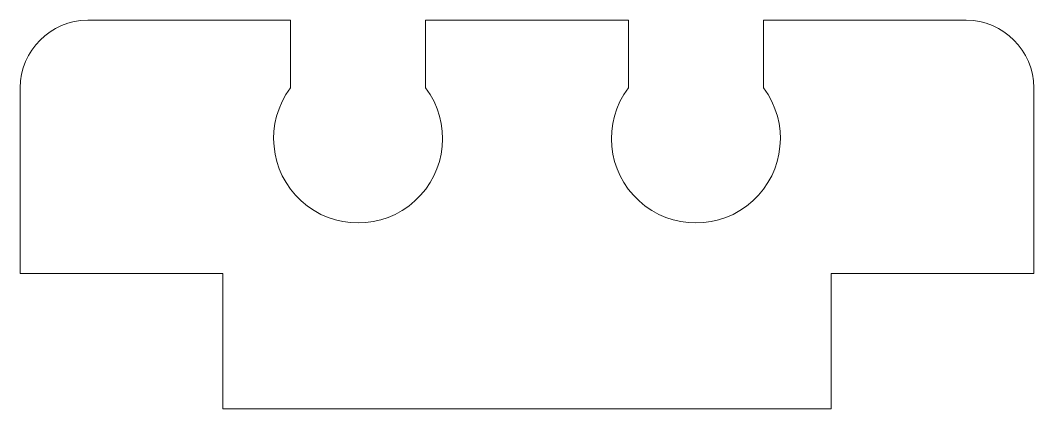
# Model space of a CAD drawing. Header units: millimetres. Extents: x -7.5 to 7.5, y 0 to 5.8.
import ezdxf

# ---------------------------------------------------------------- set-up
doc = ezdxf.new("R2010")
doc.units = ezdxf.units.MM

msp = doc.modelspace()

# ---------------------------------------------------------------- linework, layer by layer
at = {"color": 7, "linetype": 'Continuous', "lineweight": 15}
for p, q in [((-3.5, 5.75), (-6.5, 5.75)), ((-3.5, 4.75), (-3.5, 5.75)), ((-1.5, 5.75), (-1.5, 4.75)), ((1.5, 5.75), (-1.5, 5.75)), ((1.5, 4.75), (1.5, 5.75)), ((3.5, 5.75), (3.5, 4.75)), ((6.5, 5.75), (3.5, 5.75)), ((-7.5, 4.75), (-7.5, 2)), ((7.5, 2), (7.5, 4.75)), ((-7.5, 2), (-4.5, 2)), ((-4.5, 2), (-4.5, 0)), ((4.5, 2), (7.5, 2)), ((4.5, 0), (4.5, 2)), ((-4.5, 0), (4.5, 0))]:
    msp.add_line(p, q, dxfattribs=at)
for centre, radius, start, end in [((-6.5, 4.75), 1, 90, 180), ((6.5, 4.75), 1, 0, 90), ((-2.5, 4), 1.25, 143.1301, 36.8699), ((2.5, 4), 1.25, 143.1301, 36.8699)]:
    msp.add_arc(centre, radius, start, end, dxfattribs=at)

doc.saveas('drawing.dxf')
